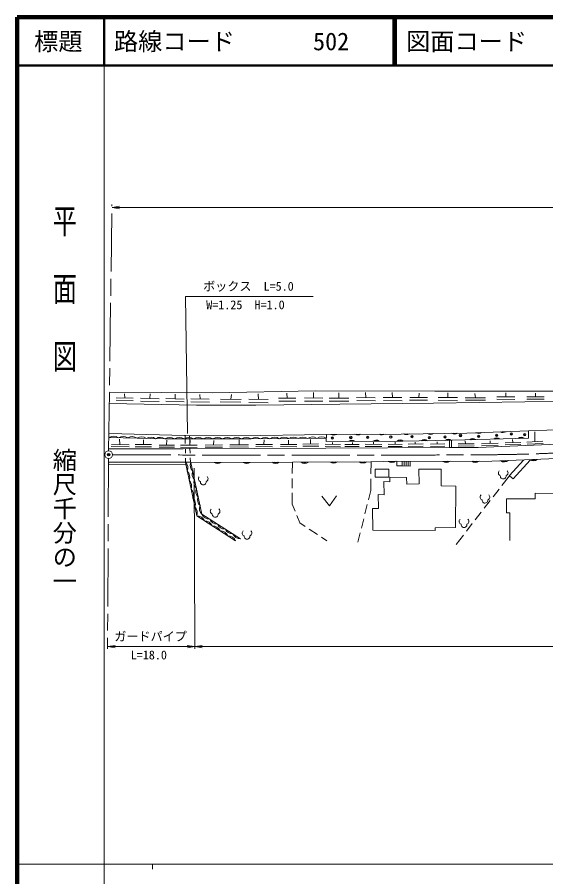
# Model space of a CAD drawing. Units: millimetres, scale not verified. Extents: x 40000 to 680000, y 20000 to 380000.
# Drawn here: x 40000 to 149258, y 202409 to 380000 of the extents above; entities that cross this region are included whole.
import ezdxf
from ezdxf.enums import TextEntityAlignment as Align

# ---------------------------------------------------------------- set-up
doc = ezdxf.new("R2010")
doc.units = ezdxf.units.MM
doc.header["$LTSCALE"] = 1000
doc.header["$PDMODE"] = 32
doc.header["$PDSIZE"] = 500
doc.linetypes.add('CHAIN', pattern=[18.5, 12, -1.5, 3.5, -1.5])
for name, color, linetype, lineweight in [('M-BGD', 7, 'Continuous', 13), ('M-BMK', 2, 'CHAIN', 13), ('M-BMK-SRVR', 3, 'Continuous', 13), ('M-STR-HTXT', 7, 'Continuous', 13), ('M-TTL', 2, 'Continuous', 140), ('M-TTL-BAND', 7, 'Continuous', 13), ('M-TTL-LINE', 7, 'Continuous', 50)]:
    doc.layers.add(name, color=color, linetype=linetype, lineweight=lineweight)
doc.layers.add('M-OTRS', color=6, linetype='Continuous')
doc.layers.add('M-TTL-TXT', color=7, linetype='Continuous')
doc.styles.add('@ＭＳ ゴシック', font='')
doc.styles.add('ＭＳ ゴシック', font='')
doc.styles.get('@ＭＳ ゴシック').set_extended_font_data('@MS Gothic')
doc.styles.get('ＭＳ ゴシック').set_extended_font_data('MS Gothic')

# ---------------------------------------------------------------- blocks, each defined once
blk = doc.blocks.new('園庭')
at = {"color": 7, "linetype": 'Continuous', "lineweight": 13}
for centre, start, end in [((-0.4, 0.4), 131.4195, 251.1424), ((0.4, 0.4), 288.8576, 48.5806), ((0, -0.25), 172.1402, 7.8598)]:
    blk.add_arc(centre, 0.6, start, end, dxfattribs=at)
blk = doc.blocks.new('畑')
at = {"color": 7, "linetype": 'Continuous', "lineweight": 13}
for p, q in [((-1.5, 1), (0, -1)), ((0, -1), (1.5, 1))]:
    blk.add_line(p, q, dxfattribs=at)

msp = doc.modelspace()

# ---------------------------------------------------------------- linework, layer by layer
at = {"layer": 'M-BGD'}
for p, q in [((80442, 302370), (59089, 302525)), ((62219, 301338), (62212, 302173)), ((67436, 301232), (67482, 302211)), ((72621, 301159), (72654, 302086)), ((77793, 301097), (77753, 302056)), ((101590, 302782), (80442, 302370)), ((84187, 301056), (84317, 302029)), ((89846, 301052), (89794, 302195)), ((95800, 301276), (95748, 302334)), ((101248, 301349), (101228, 302459)), ((126287, 302731), (101590, 302782)), ((106511, 301312), (106479, 302408)), ((112058, 301419), (111992, 302489)), ((117587, 301433), (117528, 302491)), ((122991, 301423), (123076, 302324)), ((168324, 302782), (126287, 302731)), ((129008, 301432), (128988, 302372)), ((134694, 301373), (134609, 302248)), ((140996, 301561), (141022, 302384)), ((147129, 301552), (147135, 302335)), ((59078, 300209), (77041, 299878)), ((63993, 301291), (60444, 301385)), ((63997, 300789), (60448, 300883)), ((69324, 300597), (65493, 300691)), ((69352, 301185), (65521, 301279)), ((74494, 300532), (70710, 300673)), ((74513, 301088), (70729, 301229)), ((79696, 301062), (75889, 301132)), ((79720, 300486), (75912, 300556)), ((86247, 300437), (81970, 300508)), ((86326, 301021), (82048, 301092)), ((91844, 301017), (87848, 301088)), ((91875, 300332), (87879, 300402)), ((97586, 301276), (94014, 301276)), ((97617, 300642), (94045, 300642)), ((103140, 301326), (99356, 301373)), ((103152, 300660), (99368, 300707)), ((108544, 301312), (104478, 301312)), ((108564, 300653), (104498, 300653)), ((106678, 300084), (126024, 300290)), ((113985, 301395), (110130, 301442)), ((114024, 300753), (110169, 300800)), ((119526, 301409), (115648, 301457)), ((119561, 300775), (115683, 300822)), ((124785, 300858), (121095, 300905)), ((124836, 301399), (121146, 301446)), ((126024, 300290), (144907, 300547)), ((130994, 301408), (127022, 301455)), ((131006, 300844), (127034, 300891)), ((136774, 301373), (132614, 301373)), ((136825, 300848), (132665, 300848)), ((142861, 301044), (139100, 301091)), ((142877, 301537), (139116, 301584)), ((144907, 300547), (168524, 300855)), ((148899, 301082), (145350, 301082)), ((148903, 301552), (145354, 301552)), ((77041, 299878), (89338, 299826)), ((89338, 299826), (106678, 300084)), ((163820, 295244), (145674, 294558)), ((74578, 293612), (59001, 293986)), ((70542, 292876), (59018, 293169)), ((85795, 293544), (74578, 293612)), ((74720, 292877), (74689, 293620)), ((75641, 293612), (75672, 292877)), ((103941, 293784), (85795, 293544)), ((103879, 292369), (103941, 293784)), ((119370, 293889), (103922, 293801)), ((132949, 294071), (119370, 293889)), ((129904, 292592), (145677, 293041)), ((145681, 294541), (132949, 294071)), ((145685, 294535), (145677, 293031)), ((147009, 292332), (146974, 294316)), ((59457, 291298), (63165, 291220)), ((59466, 291748), (63175, 291669)), ((61212, 291765), (61160, 292792)), ((64366, 291696), (67761, 291696)), ((66139, 291765), (66139, 292705)), ((69328, 291617), (72540, 291617)), ((88340, 292876), (70542, 292876)), ((70892, 291660), (70927, 292600)), ((73774, 291617), (77221, 291565)), ((74742, 291924), (74724, 292838)), ((75664, 292827), (75687, 291947)), ((75714, 291678), (75732, 292566)), ((78827, 291591), (82457, 291643)), ((80607, 291660), (80624, 292566)), ((83981, 291670), (87794, 291643)), ((85882, 291730), (85882, 292705)), ((103895, 292998), (88340, 292876)), ((89306, 291298), (92779, 291272)), ((89309, 291748), (92782, 291722)), ((91000, 291817), (91035, 292670)), ((94450, 291298), (97819, 291272)), ((94454, 291748), (97822, 291722)), ((96049, 291800), (96101, 292618)), ((99069, 291800), (102307, 291826)), ((99072, 291350), (102311, 291376)), ((100645, 291852), (100628, 292740)), ((103669, 291324), (106829, 291272)), ((103676, 291774), (106836, 291722)), ((103879, 292369), (119605, 292409)), ((105154, 291782), (105154, 292130)), ((107687, 291304), (110693, 291292)), ((107689, 291754), (110695, 291742)), ((109280, 291730), (109315, 292148)), ((111901, 291327), (115382, 291304)), ((111904, 291777), (115385, 291754)), ((113627, 291782), (113658, 292200)), ((116648, 291315), (119561, 291292)), ((116651, 291765), (119564, 291742)), ((118092, 291790), (118123, 292215)), ((119605, 292409), (129904, 292592)), ((120794, 291777), (123882, 291835)), ((120803, 291327), (123890, 291385)), ((122239, 291852), (122247, 292223)), ((125418, 291778), (128366, 291825)), ((125425, 291328), (128373, 291375)), ((126796, 291836), (126773, 292301)), ((129324, 292596), (129340, 291147)), ((129780, 291147), (129747, 292612)), ((131129, 291839), (134460, 291886)), ((131135, 291389), (134466, 291436)), ((132663, 291879), (132611, 292471)), ((158599, 292042), (135275, 291123)), ((135940, 291886), (139410, 291978)), ((135952, 291436), (139422, 291529)), ((137730, 291931), (137730, 292471)), ((140878, 292097), (144070, 292144)), ((140885, 291648), (144077, 291694)), ((142413, 292123), (142378, 292732)), ((145353, 292225), (148661, 292399)), ((145376, 291775), (148684, 291949)), ((74334, 290811), (58963, 290815)), ((64366, 291246), (67761, 291246)), ((69328, 291167), (72540, 291167)), ((73768, 291167), (77215, 291115)), ((103760, 290994), (74334, 290811)), ((74781, 289924), (74762, 290924)), ((75714, 290947), (75741, 289948)), ((78834, 291141), (82464, 291193)), ((83978, 291220), (87791, 291193)), ((129326, 291104), (103760, 290994)), ((135275, 291123), (129326, 291104)), ((58954, 288062), (75861, 288047)), ((77098, 276968), (74754, 288028)), ((74819, 288010), (74801, 288924)), ((75768, 288948), (75791, 288068)), ((75880, 288014), (96913, 288051)), ((75890, 288028), (78197, 277298)), ((96872, 288031), (96857, 285719)), ((96913, 288051), (113094, 288161)), ((113094, 288161), (118478, 288249)), ((113114, 285655), (113140, 288102)), ((118466, 287287), (118473, 288242)), ((119568, 287289), (119574, 288245)), ((119989, 288242), (119983, 287286)), ((120404, 288240), (120398, 287284)), ((120820, 288237), (120814, 287281)), ((121238, 288220), (138117, 288273)), ((138117, 288273), (155661, 288976)), ((141772, 285295), (144680, 288485)), ((142495, 284659), (146047, 288453)), ((74779, 287528), (58985, 287635)), ((116812, 286625), (114007, 286625)), ((114007, 286625), (114007, 284948)), ((116812, 284948), (116812, 286625)), ((119573, 287287), (118466, 287287)), ((123055, 283564), (123010, 286629)), ((123010, 286629), (127636, 286594)), ((127636, 286594), (127606, 283149)), ((96850, 284719), (96838, 282719)), ((113077, 282208), (113103, 284655)), ((114007, 284948), (116812, 284948)), ((116995, 284022), (116995, 284959)), ((116995, 284959), (120471, 284936)), ((120471, 284936), (120517, 283542)), ((140199, 283284), (141720, 285240)), ((141772, 285281), (142495, 284659)), ((115875, 281346), (115806, 284068)), ((115806, 284068), (116995, 284022)), ((120517, 283542), (123055, 283564)), ((127606, 283149), (130686, 283103)), ((130686, 283103), (130581, 274551)), ((138357, 280916), (139585, 282495)), ((96831, 281719), (96817, 279406)), ((112599, 280277), (113077, 282208)), ((114663, 278533), (114594, 281369)), ((114594, 281369), (115875, 281346)), ((147036, 280477), (147071, 281678)), ((147071, 281678), (151427, 281609)), ((96817, 279406), (97422, 277946)), ((111879, 277365), (112359, 279306)), ((136515, 278548), (137743, 280127)), ((141102, 277630), (141136, 280477)), ((141136, 280477), (147036, 280477)), ((78197, 277298), (86144, 272244)), ((113496, 274006), (113405, 278533)), ((113405, 278533), (114663, 278533)), ((134673, 276180), (135901, 277758)), ((141788, 277630), (141102, 277630)), ((141822, 271902), (141788, 277630)), ((85149, 271826), (77098, 276968)), ((97805, 277022), (98410, 275561)), ((98410, 275561), (99547, 274803)), ((111158, 274453), (111639, 276394)), ((132832, 273812), (134059, 275390)), ((100379, 274248), (102043, 273139)), ((126404, 273931), (113518, 274002)), ((126414, 274510), (126404, 273931)), ((130581, 274551), (126414, 274510)), ((102875, 272584), (104013, 271826)), ((110440, 271551), (110918, 273482)), ((130697, 271067), (132218, 273022))]:
    msp.add_line(p, q, dxfattribs=at)
msp.add_lwpolyline([(118474, 288252), (121235, 288234), (121229, 287278), (119568, 287289)], dxfattribs=at)
for centre, radius, start, end in [((59943, 291757), 1688, 53.85718, 123.23011), ((61863, 291708), 1688, 53.85718, 123.23011), ((63784, 291659), 1688, 53.85718, 123.23011), ((65705, 291610), 1688, 53.85718, 123.23011), ((67625, 291561), 1688, 53.85718, 123.23011), ((69546, 291513), 1688, 53.85718, 123.23011), ((71530, 291396), 1780, 56.24491, 123.75509), ((73508, 291396), 1780, 56.24491, 123.75509), ((75486, 291396), 1780, 56.24491, 123.75509), ((77463, 291396), 1780, 56.24491, 123.75509), ((79441, 291396), 1780, 56.24491, 123.75509), ((81418, 291396), 1780, 56.24491, 123.75509), ((83396, 291396), 1780, 56.24491, 123.75509), ((85374, 291396), 1780, 56.24491, 123.75509), ((87351, 291396), 1780, 56.24491, 123.75509), ((89324, 291458), 1725, 56.15223, 124.74706), ((91268, 291473), 1725, 56.15223, 124.74706), ((93212, 291489), 1725, 56.15223, 124.74706), ((95157, 291504), 1725, 56.15223, 124.74706), ((97101, 291519), 1725, 56.15223, 124.74706), ((99045, 291534), 1725, 56.15223, 124.74706), ((100990, 291550), 1725, 56.15223, 124.74706), ((102934, 291565), 1725, 56.15223, 124.74706), ((105425, 295036), 1377, 243.33498, 297.31791), ((105428, 294423), 688, 243.33498, 297.31791), ((110425, 295065), 1377, 243.33498, 297.31791), ((110428, 294451), 688, 243.33498, 297.31791), ((115424, 295093), 1377, 243.33498, 297.31791), ((115428, 294480), 688, 243.33498, 297.31791), ((120415, 295130), 1377, 243.77978, 297.76271), ((120423, 294516), 688, 243.77978, 297.76271), ((125414, 295197), 1377, 243.77978, 297.76271), ((125423, 294584), 688, 243.77978, 297.76271), ((130414, 295264), 1377, 243.77978, 297.76271), ((130422, 294651), 688, 243.77978, 297.76271), ((135383, 295389), 1377, 245.12287, 299.1058), ((135406, 294776), 688, 245.12287, 299.1058), ((139170, 292199), 906, 48.03045, 135.23609), ((140380, 295574), 1377, 245.12287, 299.1058), ((140402, 294961), 688, 245.12287, 299.1058), ((144168, 292342), 906, 48.03045, 135.23609), ((144159, 292670), 453, 48.03045, 135.23609), ((109159, 291726), 906, 46.54114, 133.74678), ((109158, 292054), 453, 46.54114, 133.74678), ((114159, 291739), 906, 46.54114, 133.74678), ((114158, 292067), 453, 46.54114, 133.74678), ((119160, 291740), 916, 47.22553, 133.30975), ((119158, 292080), 453, 46.54114, 133.74678), ((124168, 291833), 906, 47.41405, 134.61969), ((124162, 292162), 453, 47.41405, 134.61969), ((129167, 291922), 906, 47.41405, 134.61969), ((129161, 292250), 453, 47.41405, 134.61969), ((134172, 292057), 906, 48.03045, 135.23609), ((134163, 292385), 453, 48.03045, 135.23609), ((139161, 292527), 453, 48.03045, 135.23609), ((73649, 286831), 1629, 336.63957, 47.29068), ((77298, 287396), 1544, 155.81598, 228.45365), ((81428, 289024), 1250, 233.22986, 306.96966), ((81429, 288524), 625, 233.22986, 306.96966), ((87428, 289034), 1250, 233.22986, 306.96966), ((87429, 288534), 625, 233.22986, 306.96966), ((93428, 289045), 1250, 233.22986, 306.96966), ((93429, 288545), 625, 233.22986, 306.96966), ((99423, 289068), 1250, 233.51913, 307.25892), ((99426, 288568), 625, 233.51913, 307.25892), ((105423, 289108), 1250, 233.51913, 307.25892), ((105426, 288609), 625, 233.51913, 307.25892), ((111423, 289149), 1250, 233.51913, 307.25892), ((111426, 288649), 625, 233.51913, 307.25892), ((117412, 289232), 1250, 234.07057, 307.81037), ((117420, 288732), 625, 234.07057, 307.81037), ((128704, 289243), 1250, 233.30967, 307.04947), ((128705, 288743), 625, 233.30967, 307.04947), ((134704, 289262), 1250, 233.30967, 307.04947), ((134705, 288762), 625, 233.30967, 307.04947), ((140665, 289376), 1250, 235.42447, 309.16426), ((140685, 288876), 625, 235.42447, 309.16426), ((146660, 289616), 1250, 235.42447, 309.16426), ((146680, 289116), 625, 235.42447, 309.16426), ((74040, 284988), 1629, 336.63957, 47.29068), ((77683, 285607), 1544, 155.81598, 228.45365), ((74431, 283144), 1629, 336.63957, 47.29068), ((78068, 283819), 1544, 155.81598, 228.45365), ((74821, 281301), 1629, 336.63957, 47.29068), ((78452, 282030), 1544, 155.81598, 228.45365), ((75212, 279458), 1629, 336.63957, 47.29068), ((78837, 280242), 1544, 155.81598, 228.45365), ((79221, 278454), 1544, 155.81598, 228.45365), ((75602, 277614), 1629, 336.63957, 47.29068), ((79704, 277913), 1628, 202.20843, 272.88336), ((77165, 275299), 1671, 22.56364, 92.30024), ((78776, 274270), 1671, 22.56364, 92.30024), ((81294, 276903), 1628, 202.20843, 272.88336), ((82883, 275892), 1628, 202.20843, 272.88336), ((80386, 273242), 1671, 22.56364, 92.30024), ((81996, 272213), 1671, 22.56364, 92.30024), ((84473, 274881), 1628, 202.20843, 272.88336), ((83606, 271185), 1671, 22.56364, 92.30024), ((86062, 273870), 1628, 202.20843, 272.88336)]:
    msp.add_arc(centre, radius, start, end, dxfattribs=at)
for p in [(105112, 293058), (108951, 293163), (112450, 293189), (117229, 293267), (121616, 293319), (125194, 293137), (128432, 293293), (131618, 293580), (135379, 293424), (139113, 293633), (142116, 293894), (144910, 293763)]:
    msp.add_point(p, dxfattribs=at)
at = {"layer": 'M-BMK'}
for p, q in [((58891, 290469), (59579, 341314)), ((58875, 288761), (58676, 249540))]:
    msp.add_line(p, q, dxfattribs=at)
msp.add_open_spline([(59760, 289571), (66441, 289562), (73121, 289550), (79802, 289546), (94852, 289536), (109902, 289484), (124952, 289546), (131229, 289571), (137508, 289554), (143783, 289700), (148576, 289812), (153364, 290068), (158155, 290252)], degree=3, knots=[0, 0, 0, 0, 1, 1, 1, 2, 2, 2, 3, 3, 3, 4, 4, 4, 4], dxfattribs=at)
at = {"layer": 'M-BMK-SRVR'}
msp.add_circle((58898, 289607), 800, dxfattribs=at)
at = {"layer": 'M-OTRS'}
msp.add_point((58898, 289607), dxfattribs=at)
at = {"layer": 'M-STR-HTXT'}
for p, q in [((59621, 340668), (530769, 340576)), ((59648, 340655), (61144, 340926)), ((59648, 340655), (61151, 340426)), ((75183, 294018), (74821, 322300)), ((74821, 322300), (101174, 322300)), ((76569, 286847), (76687, 249477)), ((58731, 249973), (76628, 249973)), ((58742, 249977), (60245, 250209)), ((58742, 249977), (60239, 249709)), ((76663, 249971), (75159, 250196)), ((76663, 249971), (75167, 249696)), ((76628, 249973), (485620, 249973)), ((76756, 249971), (78256, 250221)), ((76756, 249971), (78256, 249721))]:
    msp.add_line(p, q, dxfattribs=at)
at = {"layer": 'M-TTL'}
for p, q in [((40000, 380000), (40000, 20000)), ((680000, 380000), (40000, 380000))]:
    msp.add_line(p, q, dxfattribs=at)
at = {"layer": 'M-TTL-BAND'}
for p, q in [((58000, 370000), (58000, 20000)), ((40000, 205000), (579000, 205000)), ((68000, 205000), (68000, 204000))]:
    msp.add_line(p, q, dxfattribs=at)
at = {"layer": 'M-TTL-LINE'}
for p, q in [((58000, 380000), (58000, 370000)), ((117750, 380000), (117750, 370000)), ((118250, 380000), (118250, 370000)), ((40000, 370000), (680000, 370000))]:
    msp.add_line(p, q, dxfattribs=at)

# ---------------------------------------------------------------- block references
at = {"layer": 'M-BGD', "xscale": 1000, "yscale": 1000, "rotation": 0.65231}
for name, p in [('園庭', (140450, 285444)), ('園庭', (78448, 284226)), ('畑', (104506, 280082)), ('園庭', (136678, 280463)), ('園庭', (80920, 277551)), ('園庭', (132356, 275409)), ('園庭', (87512, 273019))]:
    msp.add_blockref(name, p, dxfattribs=at)

# ---------------------------------------------------------------- texts
at = {"layer": 'M-STR-HTXT', "style": 'ＭＳ ゴシック'}
for s, p in [('ボックス\u3000L=5.0', (78423, 322939)), ('W=1.25\u3000H=1.0', (79069, 319119)), ('ガードパイプ\u3000', (60060, 250591)), ('L=18.0', (63468, 246772))]:
    msp.add_text(s, height=1833, dxfattribs=at).set_placement(p, align=Align.BOTTOM_LEFT)
at = {"layer": 'M-TTL-BAND', "style": '@ＭＳ ゴシック', "width": 1.4}
msp.add_text('平  面  図', height=3666, rotation=270, dxfattribs=at).set_placement((49777, 306475), align=Align.MIDDLE_RIGHT)
at = {"layer": 'M-TTL-BAND', "style": '@ＭＳ ゴシック'}
msp.add_text('縮尺千分の一', height=3666, rotation=270, dxfattribs=at).set_placement((49777, 261030), align=Align.MIDDLE_RIGHT)
at = {"layer": 'M-TTL-TXT', "style": 'ＭＳ ゴシック'}
msp.add_text('標題', height=3666, dxfattribs=at).set_placement((48500, 375000), align=Align.MIDDLE_CENTER)
for s, p in [('路線コード', (60000, 375000)), ('502', (101142, 375000)), ('図面コード', (120380, 375000))]:
    msp.add_text(s, height=3666, dxfattribs=at).set_placement(p, align=Align.MIDDLE_LEFT)

doc.saveas('drawing.dxf')
